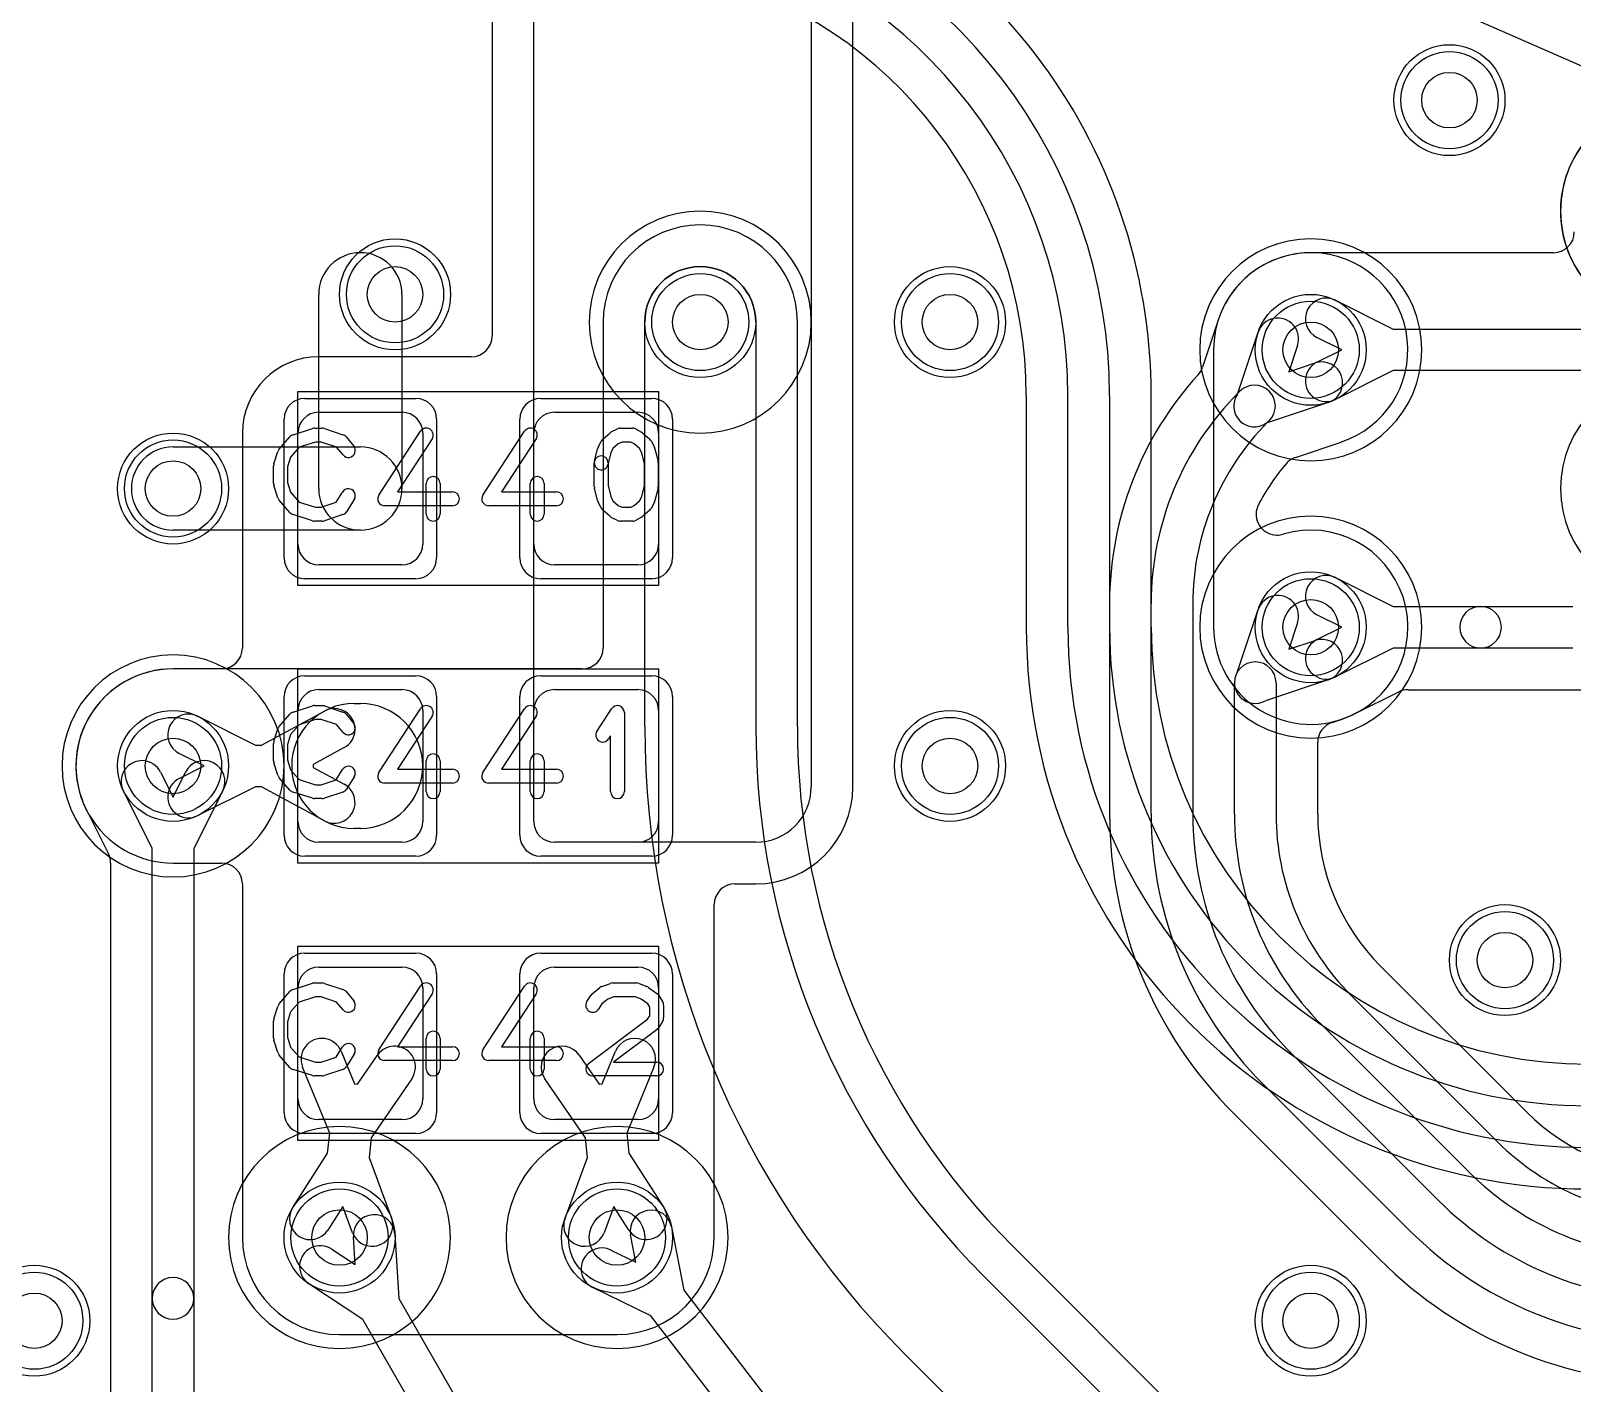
# Model space of a CAD drawing. Extents: x -1.5 to 30.7, y -0.5 to 30.
# Drawn here: x 9.39 to 14.94, y 6.27 to 11.15 of the extents above; entities that cross this region are included whole.
import ezdxf

# ---------------------------------------------------------------- set-up
doc = ezdxf.new("R2010")
doc.units = 0
for name, color, linetype in [('Hole', 1, 'CONTINUOUS'), ('L1', 3, 'CONTINUOUS'), ('L2', 3, 'CONTINUOUS'), ('L3', 3, 'CONTINUOUS'), ('L4', 3, 'CONTINUOUS'), ('MetalMask-A', 176, 'CONTINUOUS'), ('PartsArea-A', 111, 'CONTINUOUS'), ('PartsSilk-A', 221, 'CONTINUOUS'), ('Resist-A', 2, 'CONTINUOUS'), ('Resist-B', 2, 'CONTINUOUS')]:
    doc.layers.add(name, color=color, linetype=linetype)

msp = doc.modelspace()

# ---------------------------------------------------------------- linework, layer by layer
at = {"layer": 'Hole'}
for centre in [(14.5, 10.9), (10.7, 10.2), (11.8, 10.1), (12.7, 10.1), (14, 10), (9.9, 9.5), (14, 9), (9.9, 8.5), (12.7, 8.5), (14.7, 7.8), (10.5, 6.8), (11.5, 6.8), (9.4, 6.5), (14, 6.5)]:
    msp.add_circle(centre, 0.1, dxfattribs=at)
at = {"layer": 'L1'}
for p, q in [((11.2, 8.29997), (11.2, 12.3)), ((11.04996, 11.54996), (11.04996, 10.05004)), ((12.2, 11.55), (12.2, 8.425)), ((12.35004, 8.425), (12.35004, 11.54996)), ((14.87497, 10.35004), (14, 10.35004)), ((10.425, 9.5), (10.425, 10.2)), ((10.725, 10.2), (10.725, 9.5)), ((14.08929, 10.17896), (14.29766, 10.075)), ((14.29766, 10.075), (15.72114, 10.075)), ((13.64996, 10), (13.64996, 9)), ((14.112, 10), (14.02233, 10.04474)), ((14.02233, 9.95526), (14.112, 10)), ((10.97496, 9.97504), (10.425, 9.97504)), ((14.29766, 9.925), (14.08929, 9.82104)), ((15.72114, 9.925), (14.29766, 9.925)), ((10.425, 9.775), (10.725, 9.775)), ((11.275, 9.775), (11.575, 9.775)), ((10.14996, 9.7), (10.14996, 8.92505)), ((10.35, 9.3), (10.35, 9.7)), ((10.8, 9.7), (10.8, 9.3)), ((11.2, 9.3), (11.2, 9.7)), ((11.65, 9.7), (11.65, 9.3)), ((9.9, 9.65), (10.575, 9.65)), ((10.575, 9.35), (9.9, 9.35)), ((10.725, 9.225), (10.425, 9.225)), ((11.575, 9.225), (11.275, 9.225)), ((14.08929, 9.17896), (14.29766, 9.075)), ((14.29766, 9.075), (14.61217, 9.075)), ((14.61217, 9.075), (14.94435, 9.075)), ((14.112, 9), (14.02233, 9.04474)), ((14.02233, 8.95526), (14.112, 9)), ((14.29766, 8.925), (14.08929, 8.82104)), ((14.61217, 8.925), (14.29766, 8.925)), ((14.94435, 8.925), (14.61217, 8.925)), ((10.07496, 8.85005), (9.9, 8.85005)), ((10.425, 8.775), (10.725, 8.775)), ((10.5525, 8.725), (10.575, 8.725)), ((11.275, 8.775), (11.575, 8.775)), ((14.15732, 8.6873), (14.31718, 8.76707)), ((14.35068, 8.77496), (15.27496, 8.77496)), ((9.98929, 8.67896), (10.19766, 8.575)), ((10.2185, 8.575), (10.44536, 8.69785)), ((10.35, 8.3), (10.35, 8.7)), ((10.8, 8.7), (10.8, 8.3)), ((11.2, 8.3), (11.2, 8.7)), ((11.65, 8.7), (11.65, 8.3)), ((10.19766, 8.575), (10.2185, 8.575)), ((10.51678, 8.56595), (10.40525, 8.50555)), ((10.012, 8.5), (9.92233, 8.54474)), ((9.92233, 8.45526), (10.012, 8.5)), ((10.40525, 8.50555), (10.40525, 8.49445)), ((10.40525, 8.49445), (10.51678, 8.43405)), ((10.19766, 8.425), (9.98929, 8.32104)), ((10.2185, 8.425), (10.19766, 8.425)), ((10.44536, 8.30215), (10.2185, 8.425)), ((10.725, 8.225), (10.425, 8.225)), ((10.575, 8.275), (10.5525, 8.275)), ((12, 8.225), (11.27497, 8.225)), ((11.575, 8.225), (11.275, 8.225)), ((9.9, 8.14995), (10.07496, 8.14995)), ((10.14996, 8.07495), (10.14996, 6.8)), ((11.92502, 8.07496), (12, 8.07496)), ((11.85002, 6.8), (11.85002, 7.99996)), ((10.425, 7.775), (10.725, 7.775)), ((11.275, 7.775), (11.575, 7.775)), ((10.35, 7.3), (10.35, 7.7)), ((10.8, 7.7), (10.8, 7.3)), ((11.2, 7.3), (11.2, 7.7)), ((11.65, 7.7), (11.65, 7.3)), ((10.50562, 7.47151), (10.55379, 7.35418)), ((10.56483, 7.35299), (10.63677, 7.45746)), ((11.36323, 7.45746), (11.43517, 7.35299)), ((11.44621, 7.35418), (11.49438, 7.47151)), ((10.46485, 7.17588), (10.36686, 7.41455)), ((11.63314, 7.41455), (11.53515, 7.17588)), ((10.55379, 7.35418), (10.56483, 7.35299)), ((10.76031, 7.37238), (10.61399, 7.1599)), ((11.38601, 7.1599), (11.23969, 7.37238)), ((11.43517, 7.35299), (11.44621, 7.35418)), ((10.725, 7.225), (10.425, 7.225)), ((11.575, 7.225), (11.275, 7.225)), ((10.45714, 7.10396), (10.46485, 7.17588)), ((11.53515, 7.17588), (11.54286, 7.10396)), ((10.61399, 7.1599), (10.60628, 7.088)), ((11.39372, 7.088), (11.38601, 7.1599)), ((10.33157, 6.90785), (10.45714, 7.10396)), ((10.60628, 7.088), (10.68746, 6.86971)), ((11.31254, 6.86971), (11.39372, 7.088)), ((11.54286, 7.10396), (11.66843, 6.90785)), ((10.51193, 6.91136), (10.45789, 6.82697)), ((10.54686, 6.81743), (10.51193, 6.91136)), ((11.48807, 6.91136), (11.45314, 6.81743)), ((11.54211, 6.82697), (11.48807, 6.91136)), ((10.5, 6.44996), (11.49999, 6.44996))]:
    msp.add_line(p, q, dxfattribs=at)
for centre in [(14.5, 10.9), (10.7, 10.2), (11.8, 10.1), (12.7, 10.1), (14, 10), (9.9, 9.5), (14, 9), (9.9, 8.5), (12.7, 8.5), (14.7, 7.8), (10.5, 6.8), (11.5, 6.8), (9.4, 6.5), (14, 6.5)]:
    msp.add_circle(centre, 0.2, dxfattribs=at)
for centre, radius, start, end in [((14.87497, 10.42504), 0.075, -90, 0), ((10.575, 10.2), 0.15, 0, 180), ((14, 10), 0.35004, 90, 180), ((14.05581, 10.11185), 0.075, 63.4862, -116.51596), ((10.97496, 10.05004), 0.075, -90, 0), ((10.425, 9.7), 0.27504, 90, 180), ((14.05581, 9.88815), 0.075, 116.5138, -63.48404), ((10.425, 9.7), 0.075, 90, 180), ((10.725, 9.7), 0.075, 0, 90), ((11.275, 9.7), 0.075, 90, 180), ((11.575, 9.7), 0.075, 0, 90), ((9.9, 9.5), 0.15, 90, -90), ((10.575, 9.5), 0.15, -90, 90), ((10.575, 9.5), 0.15, 180, 0), ((10.425, 9.3), 0.075, 180, -90), ((10.725, 9.3), 0.075, -90, 0), ((11.275, 9.3), 0.075, 180, -90), ((11.575, 9.3), 0.075, -90, 0), ((14.05581, 9.11185), 0.075, 63.4862, -116.51596), ((14.61217, 9), 0.075, 90, -90), ((14.61217, 9), 0.075, -90, 90), ((14, 9), 0.35004, 180, -63.77681), ((14.05581, 8.88815), 0.075, 116.5138, -63.48404), ((10.07496, 8.92505), 0.075, -90, 0), ((9.89999, 8.5), 0.35005, 89.99836, -89.99836), ((10.5525, 8.5), 0.225, 90, -90), ((10.425, 8.7), 0.075, 90, 180), ((10.575, 8.5), 0.225, -90, 90), ((10.725, 8.7), 0.075, 0, 90), ((11.275, 8.7), 0.075, 90, 180), ((11.575, 8.7), 0.075, 0, 90), ((14.35067, 8.69996), 0.075, 89.99236, 116.52064), ((9.95581, 8.61185), 0.075, 63.4862, -116.51596), ((10.48107, 8.6319), 0.075, -61.56575, 118.43679), ((14.188, 8.6188), 0.075, 115.45119, 116.38398), ((14.19009, 8.61983), 0.075, 116.79395, 117.23125), ((14.19028, 8.61993), 0.075, 116.06966, 116.95795), ((9.95581, 8.38815), 0.075, 116.5138, -63.48404), ((10.48107, 8.3681), 0.075, -118.43425, 61.56321), ((12, 8.425), 0.2, -90, 0), ((12, 8.425), 0.35004, -90, 0), ((10.425, 8.3), 0.075, 180, -90), ((10.725, 8.3), 0.075, -90, 0), ((11.275, 8.3), 0.075, 180, -90), ((11.27497, 8.29997), 0.07497, 180, -90), ((11.575, 8.3), 0.075, -90, 0), ((10.07496, 8.07495), 0.075, 0, 90), ((11.92502, 7.99996), 0.075, 90, 180), ((10.425, 7.7), 0.075, 90, 180), ((10.725, 7.7), 0.075, 0, 90), ((11.275, 7.7), 0.075, 90, 180), ((11.575, 7.7), 0.075, 0, 90), ((10.43624, 7.44303), 0.075, 22.3178, -157.67927), ((11.56376, 7.44303), 0.075, -22.3178, 157.67927), ((10.69854, 7.41492), 0.075, -34.55456, 145.44705), ((11.30146, 7.41492), 0.075, 34.55456, -145.44705), ((10.425, 7.3), 0.075, 180, -90), ((10.725, 7.3), 0.075, -90, 0), ((11.275, 7.3), 0.075, 180, -90), ((11.575, 7.3), 0.075, -90, 0), ((10.39473, 6.86741), 0.075, 147.36943, -32.63203), ((11.60527, 6.86741), 0.075, -147.36943, 32.63203), ((10.61716, 6.84357), 0.075, -159.6031, 20.39946), ((11.38284, 6.84357), 0.075, 159.6031, -20.39946), ((10.5, 6.8), 0.35004, 180, -90), ((11.49998, 6.8), 0.35004, -89.99836, 0)]:
    msp.add_arc(centre, radius, start, end, dxfattribs=at)
at = {"layer": 'L2'}
for p, q in [((11.65929, 12.47949), (15.08493, 10.97555)), ((12.97496, 9.83458), (12.97496, 9)), ((13.125, 9), (13.125, 9.83458)), ((13.275, 9.83458), (13.275, 9)), ((13.42504, 9), (13.42504, 9.83458))]:
    msp.add_line(p, q, dxfattribs=at)
for centre in [(14.5, 10.9), (10.7, 10.2), (12.7, 10.1), (9.9, 9.5), (12.7, 8.5), (14.7, 7.8), (9.4, 6.5), (14, 6.5)]:
    msp.add_circle(centre, 0.2, dxfattribs=at)
for centre, radius, start, end in [((11.4, 9.83458), 2.02504, 0, 75.00025), ((11.4, 9.83458), 1.875, 0, 75.00016), ((11.4, 9.83458), 1.725, 0, 75.00007), ((11.39999, 9.83458), 1.57497, 0, 74.99969), ((15.29999, 10.50001), 0.40004, 121.15805, 17.79678), ((11.8, 10.1), 0.40004, 90, -90), ((11.8, 10.1), 0.40004, -90, 90), ((14, 10), 0.40004, 90, -90), ((14, 10), 0.40004, -90, 90), ((15.3, 9.5), 0.40004, 90, -90), ((14, 9), 0.40004, 90, -90), ((14, 9), 0.40004, -90, 90), ((15, 9), 2.02504, 180, -90), ((15, 9), 1.875, 180, -90), ((15, 9), 1.725, 180, -90), ((15, 9), 1.57496, 180, -90), ((9.9, 8.5), 0.40004, 90, -90), ((9.9, 8.5), 0.40004, -90, 90), ((10.5, 6.8), 0.40004, 90, -90), ((10.5, 6.8), 0.40004, -90, 90), ((11.5, 6.8), 0.40004, 90, -90), ((11.5, 6.8), 0.40004, -90, 90)]:
    msp.add_arc(centre, radius, start, end, dxfattribs=at)
at = {"layer": 'L3'}
for centre in [(14.5, 10.9), (10.7, 10.2), (12.7, 10.1), (9.9, 9.5), (12.7, 8.5), (14.7, 7.8), (9.4, 6.5), (14, 6.5)]:
    msp.add_circle(centre, 0.2, dxfattribs=at)
for centre, start, end in [((15.3, 10.5), 90, -90), ((11.8, 10.1), 90, -90), ((11.8, 10.1), -90, 90), ((14, 10), 90, -90), ((14, 10), -90, 90), ((15.3, 9.5), 90, -90), ((14, 9), 90, -90), ((14, 9), -90, 90), ((9.9, 8.5), 90, -90), ((9.9, 8.5), -90, 90), ((10.5, 6.8), 90, -90), ((10.5, 6.8), -90, 90), ((11.5, 6.8), 90, -90), ((11.5, 6.8), -90, 90)]:
    msp.add_arc(centre, 0.40004, start, end, dxfattribs=at)
at = {"layer": 'L4'}
for p, q in [((13.66769, 10.11), (13.61, 9.93741)), ((11.44996, 10.1), (11.44996, 8.92504)), ((11.6, 8.64264), (11.6, 10.1)), ((12, 10.1), (12, 8.64264)), ((12.15004, 8.64264), (12.15004, 10.1)), ((13.73559, 9.83985), (13.81032, 10.06341)), ((13.95258, 10.01585), (13.92081, 9.92081)), ((13.92081, 9.92081), (14.01585, 9.95258)), ((13.73985, 9.84592), (13.74442, 9.85048)), ((14.06341, 9.81032), (13.83985, 9.73559)), ((13.85048, 9.74442), (13.84592, 9.73986)), ((13.94478, 9.61246), (14.11017, 9.66775)), ((13.27496, 9.08579), (13.27496, 8.32632)), ((13.425, 8.32632), (13.425, 9.08579)), ((13.575, 9.08579), (13.575, 8.32632)), ((13.73445, 8.83644), (13.81032, 9.06341)), ((13.95258, 9.01585), (13.92081, 8.92081)), ((13.92081, 8.92081), (14.01585, 8.95258)), ((11.37496, 8.85004), (9.9, 8.85004)), ((13.725, 8.32637), (13.725, 8.8)), ((14.06341, 8.81032), (13.83644, 8.73445)), ((13.875, 8.8), (13.875, 8.32637)), ((14.07706, 8.65668), (14.11002, 8.6677)), ((14.02504, 8.32637), (14.02504, 8.58529)), ((9.85526, 8.47767), (9.9, 8.388)), ((9.9, 8.388), (9.94474, 8.47767)), ((9.825, 8.20234), (9.72104, 8.41071)), ((10.07896, 8.41071), (9.975, 8.20234)), ((9.58779, 8.34171), (9.66707, 8.1828)), ((9.825, 6.58071), (9.825, 8.20234)), ((9.975, 8.20234), (9.975, 6.58071)), ((9.67496, 8.14932), (9.67496, 5.00004)), ((14.7784, 7.25202), (14.25202, 7.77839)), ((14.14592, 7.6723), (14.67231, 7.14593)), ((14.56624, 7.03986), (14.03985, 7.56624)), ((13.93379, 7.46011), (14.46011, 6.93379)), ((14.35405, 6.82773), (13.82773, 7.35405)), ((13.72163, 7.24795), (14.24795, 6.72163)), ((11.69629, 6.83833), (11.74093, 6.60981)), ((10.55597, 6.70299), (10.54991, 6.80301)), ((10.69963, 6.81209), (10.71371, 6.57964)), ((11.56828, 6.71124), (11.54907, 6.80957)), ((10.47241, 6.7583), (10.55597, 6.70299)), ((11.47816, 6.75503), (11.56828, 6.71124)), ((14.65774, 5.0373), (12.9262, 6.76884)), ((10.58379, 6.50469), (10.38961, 6.63322)), ((11.62204, 6.51833), (11.4126, 6.62011)), ((12.8201, 6.66274), (13.7209, 5.76194)), ((9.825, 4.94142), (9.825, 6.58071)), ((9.975, 6.58071), (9.975, 4.94142)), ((10.71371, 6.57964), (11.68485, 4.89634)), ((11.74093, 6.60981), (13.09569, 4.84862)), ((11.55493, 4.82137), (10.58379, 6.50469)), ((12.97679, 4.75716), (11.62204, 6.51833)), ((13.43806, 5.4791), (12.53726, 6.3799))]:
    msp.add_line(p, q, dxfattribs=at)
for centre in [(14.5, 10.9), (10.7, 10.2), (11.8, 10.1), (12.7, 10.1), (14, 10), (9.9, 9.5), (14, 9), (9.9, 8.5), (12.7, 8.5), (14.7, 7.8), (10.5, 6.8), (11.5, 6.8), (9.4, 6.5), (14, 6.5)]:
    msp.add_circle(centre, 0.2, dxfattribs=at)
for centre, radius, start, end in [((11.8, 10.1), 0.35004, 0, 180), ((14, 10), 0.35004, -71.63079, 161.65512), ((11.8, 10.1), 0.2, 0, 180), ((13.59659, 10.13377), 0.07497, -18.4857, -18.34795), ((13.88145, 10.03963), 0.075, -18.48568, 161.51587), ((14.03963, 9.88145), 0.075, -71.51432, 108.48413), ((14.5, 9.08579), 1.22504, 137.69667, 180), ((13.5389, 9.96118), 0.07497, -42.72969, -18.4857), ((14.5, 9.08579), 1.075, 135.00075, 180), ((13.79745, 9.79745), 0.075, 145.57253, -55.57253), ((13.79745, 9.79745), 0.075, -45, 135), ((14.5, 9.08579), 0.925, 135.00044, 180), ((14.13394, 9.59665), 0.07497, 108.37211, 108.4857), ((13.96854, 9.54135), 0.07497, 108.47603, 140.10832), ((14.49998, 9.08571), 0.77499, 139.46061, 152.65728), ((13.87821, 9.40723), 0.07501, 165.96561, -90), ((13.87817, 9.40724), 0.07497, 152.65902, 165.96561), ((13.87821, 9.40719), 0.07497, -90, -72.50282), ((14.00002, 9.00002), 0.35004, -71.33212, 106.47489), ((13.88145, 9.03963), 0.075, -18.48568, 161.51587), ((14.03963, 8.88145), 0.075, -71.51432, 108.48413), ((11.37496, 8.92504), 0.075, -90, 0), ((9.89999, 8.5), 0.35004, 89.99836, -153.35882), ((13.8, 8.8), 0.075, 0, 180), ((13.8, 8.8), 0.075, 150.92981, -60.92981), ((14.13379, 8.5966), 0.07497, 108.34795, 108.4857), ((14, 9), 0.35004, -71.65149, -71.59818), ((14.13561, 8.59722), 0.07497, 108.30687, 109.56848), ((14.8, 8.64264), 3.2, 180, -135), ((14.8, 8.64264), 2.8, 180, -135), ((14.8, 8.64264), 2.64996, 180, -135), ((14.10004, 8.58529), 0.075, 108.43736, 180), ((14.10003, 8.58532), 0.07497, 107.8428, 108.43737), ((9.78815, 8.44419), 0.075, 26.5138, -153.48404), ((10.01185, 8.44419), 0.075, -26.5138, 153.48404), ((9.52071, 8.30824), 0.07497, 26.5172, 27.65887), ((14.80001, 8.32632), 1.52505, 180, -135.00027), ((14.8, 8.32632), 1.375, 180, -135), ((14.8, 8.32632), 1.225, 180, -135), ((14.8, 8.32637), 1.075, 180, -135.00075), ((14.8, 8.32637), 0.925, 180, -135.00044), ((14.80001, 8.32637), 0.77497, 180, -135.00052), ((9.59999, 8.14933), 0.07497, -0.00764, 26.5172), ((15.32638, 7.80001), 0.77497, -134.99948, -90.00074), ((15.32638, 7.8), 0.925, -135, -90.00062), ((15.32638, 7.8), 1.075, -135, -90.00053), ((11.62268, 6.82395), 0.075, 11.05374, -168.94707), ((15.32632, 7.8), 1.225, -135, -90), ((10.62477, 6.80755), 0.075, 3.47054, -176.53308), ((15.32632, 7.8), 1.375, -135, -90), ((10.43101, 6.69576), 0.075, 56.49638, -123.50105), ((11.44538, 6.68757), 0.075, 64.08407, -115.91762), ((15.32632, 7.80001), 1.52505, -134.99973, -90), ((9.9, 6.58071), 0.075, 0, 180), ((9.9, 6.58071), 0.075, 180, 0)]:
    msp.add_arc(centre, radius, start, end, dxfattribs=at)
at = {"layer": 'MetalMask-A'}
for p, q in [((10.425, 9.775), (10.725, 9.775)), ((11.275, 9.775), (11.575, 9.775)), ((10.35, 9.3), (10.35, 9.7)), ((10.8, 9.7), (10.8, 9.3)), ((11.2, 9.3), (11.2, 9.7)), ((11.65, 9.7), (11.65, 9.3)), ((10.725, 9.225), (10.425, 9.225)), ((11.575, 9.225), (11.275, 9.225)), ((10.425, 8.775), (10.725, 8.775)), ((11.275, 8.775), (11.575, 8.775)), ((10.35, 8.3), (10.35, 8.7)), ((10.8, 8.7), (10.8, 8.3)), ((11.2, 8.3), (11.2, 8.7)), ((11.65, 8.7), (11.65, 8.3)), ((10.725, 8.225), (10.425, 8.225)), ((11.575, 8.225), (11.275, 8.225)), ((10.425, 7.775), (10.725, 7.775)), ((11.275, 7.775), (11.575, 7.775)), ((10.35, 7.3), (10.35, 7.7)), ((10.8, 7.7), (10.8, 7.3)), ((11.2, 7.3), (11.2, 7.7)), ((11.65, 7.7), (11.65, 7.3)), ((10.725, 7.225), (10.425, 7.225)), ((11.575, 7.225), (11.275, 7.225))]:
    msp.add_line(p, q, dxfattribs=at)
for centre, start, end in [((10.425, 9.7), 90, 180), ((10.725, 9.7), 0, 90), ((11.275, 9.7), 90, 180), ((11.575, 9.7), 0, 90), ((10.425, 9.3), 180, -90), ((10.725, 9.3), -90, 0), ((11.275, 9.3), 180, -90), ((11.575, 9.3), -90, 0), ((10.425, 8.7), 90, 180), ((10.725, 8.7), 0, 90), ((11.275, 8.7), 90, 180), ((11.575, 8.7), 0, 90), ((10.425, 8.3), 180, -90), ((10.725, 8.3), -90, 0), ((11.275, 8.3), 180, -90), ((11.575, 8.3), -90, 0), ((10.425, 7.7), 90, 180), ((10.725, 7.7), 0, 90), ((11.275, 7.7), 90, 180), ((11.575, 7.7), 0, 90), ((10.425, 7.3), 180, -90), ((10.725, 7.3), -90, 0), ((11.275, 7.3), 180, -90), ((11.575, 7.3), -90, 0)]:
    msp.add_arc(centre, 0.075, start, end, dxfattribs=at)
at = {"layer": 'PartsArea-A'}
for p, q in [((10.35, 9.85), (11.65, 9.85)), ((10.35, 9.15), (10.35, 9.85)), ((11.65, 9.85), (11.65, 9.15)), ((11.65, 9.15), (10.35, 9.15)), ((10.35, 8.85), (11.65, 8.85)), ((10.35, 8.15), (10.35, 8.85)), ((11.65, 8.85), (11.65, 8.15)), ((11.65, 8.15), (10.35, 8.15)), ((10.35, 7.85), (11.65, 7.85)), ((10.35, 7.15), (10.35, 7.85)), ((11.65, 7.85), (11.65, 7.15)), ((11.65, 7.15), (10.35, 7.15))]:
    msp.add_line(p, q, dxfattribs=at)
at = {"layer": 'PartsSilk-A'}
for p, q in [((10.28258, 9.64239), (10.32147, 9.68683)), ((10.33266, 9.69418), (10.4021, 9.7164)), ((10.41362, 9.66759), (10.35452, 9.64868)), ((10.40972, 9.71759), (10.4375, 9.71759)), ((10.43344, 9.66759), (10.41362, 9.66759)), ((10.48952, 9.6489), (10.43344, 9.66759)), ((10.4454, 9.71631), (10.51207, 9.69409)), ((10.52338, 9.68637), (10.55115, 9.65304)), ((10.64157, 9.47663), (10.79157, 9.70626)), ((10.83343, 9.67892), (10.70869, 9.48796)), ((11.01657, 9.47663), (11.16657, 9.70626)), ((11.20843, 9.67892), (11.08369, 9.48796)), ((11.43181, 9.64822), (11.44292, 9.67044)), ((11.44867, 9.67795), (11.47367, 9.70017)), ((11.4791, 9.70384), (11.50132, 9.71495)), ((11.5184, 9.66759), (11.50442, 9.6606)), ((11.5125, 9.71759), (11.55694, 9.71759)), ((11.5503, 9.66759), (11.5184, 9.66759)), ((11.56173, 9.66106), (11.5503, 9.66759)), ((11.56934, 9.7143), (11.58879, 9.70319)), ((11.593, 9.70017), (11.618, 9.67795)), ((11.62375, 9.67044), (11.63486, 9.64822)), ((10.26364, 9.58894), (10.27753, 9.63339)), ((10.32368, 9.61344), (10.3125, 9.57766)), ((10.35452, 9.64868), (10.32368, 9.61344)), ((10.51273, 9.62104), (10.48952, 9.6489)), ((11.41881, 9.59865), (11.42992, 9.6431)), ((11.47776, 9.62831), (11.46731, 9.58653)), ((11.48549, 9.64377), (11.47776, 9.62831)), ((11.50442, 9.6606), (11.48549, 9.64377)), ((11.58118, 9.64377), (11.56173, 9.66106)), ((11.58891, 9.62831), (11.58118, 9.64377)), ((11.59861, 9.58951), (11.58891, 9.62831)), ((11.63675, 9.6431), (11.64786, 9.59865)), ((10.2625, 9.51852), (10.2625, 9.58148)), ((10.3125, 9.57766), (10.3125, 9.52234)), ((11.41806, 9.50741), (11.41806, 9.59259)), ((11.46806, 9.59259), (11.46806, 9.51049)), ((11.59861, 9.51049), (11.59861, 9.58951)), ((11.64861, 9.59259), (11.64861, 9.50741)), ((10.27753, 9.46661), (10.26364, 9.51106)), ((10.3125, 9.52234), (10.32368, 9.48656)), ((10.8125, 9.40741), (10.8125, 9.51852)), ((10.8625, 9.51852), (10.8625, 9.40741)), ((11.1875, 9.40741), (11.1875, 9.51852)), ((11.2375, 9.51852), (11.2375, 9.40741)), ((11.42992, 9.4569), (11.41881, 9.50135)), ((11.46806, 9.51049), (11.47776, 9.47169)), ((11.58891, 9.47169), (11.59861, 9.51049)), ((11.64786, 9.50135), (11.63675, 9.4569)), ((10.32147, 9.41317), (10.28258, 9.45761)), ((10.32368, 9.48656), (10.35452, 9.45132)), ((10.35452, 9.45132), (10.41362, 9.43241)), ((10.43344, 9.43241), (10.48773, 9.4505)), ((10.48773, 9.4505), (10.51074, 9.48732)), ((10.55314, 9.46082), (10.52537, 9.41638)), ((10.70869, 9.48796), (10.90694, 9.48796)), ((11.08369, 9.48796), (11.28194, 9.48796)), ((11.44292, 9.42956), (11.43181, 9.45178)), ((11.47776, 9.47169), (11.48549, 9.45623)), ((11.48549, 9.45623), (11.50442, 9.4394)), ((11.56173, 9.43894), (11.58118, 9.45623)), ((11.58118, 9.45623), (11.58891, 9.47169)), ((11.63486, 9.45178), (11.62375, 9.42956)), ((10.4021, 9.3836), (10.33266, 9.40582)), ((10.41362, 9.43241), (10.43344, 9.43241)), ((10.51207, 9.40591), (10.4454, 9.38369)), ((10.90694, 9.43796), (10.6625, 9.43796)), ((11.28194, 9.43796), (11.0375, 9.43796)), ((11.47367, 9.39983), (11.44867, 9.42205)), ((11.50132, 9.38505), (11.4791, 9.39616)), ((11.50442, 9.4394), (11.5184, 9.43241)), ((11.5184, 9.43241), (11.5503, 9.43241)), ((11.5503, 9.43241), (11.56173, 9.43894)), ((11.58879, 9.39681), (11.56934, 9.3857)), ((11.618, 9.42205), (11.593, 9.39983)), ((10.4375, 9.38241), (10.40972, 9.38241)), ((11.55694, 9.38241), (11.5125, 9.38241)), ((10.28258, 8.64239), (10.32147, 8.68683)), ((10.33266, 8.69418), (10.4021, 8.7164)), ((10.41362, 8.66759), (10.35452, 8.64868)), ((10.40972, 8.71759), (10.4375, 8.71759)), ((10.43344, 8.66759), (10.41362, 8.66759)), ((10.48952, 8.6489), (10.43344, 8.66759)), ((10.4454, 8.71631), (10.51207, 8.69409)), ((10.52338, 8.68637), (10.55115, 8.65304)), ((10.64157, 8.47663), (10.79157, 8.70626)), ((10.83343, 8.67892), (10.70869, 8.48796)), ((11.01657, 8.47663), (11.16657, 8.70626)), ((11.20843, 8.67892), (11.08369, 8.48796)), ((11.42763, 8.6247), (11.48041, 8.70618)), ((11.52639, 8.69259), (11.52639, 8.40741)), ((10.26364, 8.58894), (10.27753, 8.63339)), ((10.32368, 8.61344), (10.3125, 8.57766)), ((10.35452, 8.64868), (10.32368, 8.61344)), ((10.51273, 8.62104), (10.48952, 8.6489)), ((10.2625, 8.51852), (10.2625, 8.58148)), ((10.3125, 8.57766), (10.3125, 8.52234)), ((11.47639, 8.60801), (11.46959, 8.59752)), ((11.47639, 8.40741), (11.47639, 8.60801)), ((10.27753, 8.46661), (10.26364, 8.51106)), ((10.3125, 8.52234), (10.32368, 8.48656)), ((10.8125, 8.40741), (10.8125, 8.51852)), ((10.8625, 8.51852), (10.8625, 8.40741)), ((11.1875, 8.40741), (11.1875, 8.51852)), ((11.2375, 8.51852), (11.2375, 8.40741)), ((10.32147, 8.41317), (10.28258, 8.45761)), ((10.32368, 8.48656), (10.35452, 8.45132)), ((10.35452, 8.45132), (10.41362, 8.43241)), ((10.43344, 8.43241), (10.48773, 8.4505)), ((10.48773, 8.4505), (10.51074, 8.48732)), ((10.55314, 8.46082), (10.52537, 8.41638)), ((10.70869, 8.48796), (10.90694, 8.48796)), ((11.08369, 8.48796), (11.28194, 8.48796)), ((10.4021, 8.3836), (10.33266, 8.40582)), ((10.41362, 8.43241), (10.43344, 8.43241)), ((10.51207, 8.40591), (10.4454, 8.38369)), ((10.90694, 8.43796), (10.6625, 8.43796)), ((11.28194, 8.43796), (11.0375, 8.43796)), ((10.4375, 8.38241), (10.40972, 8.38241)), ((10.28258, 7.64239), (10.32147, 7.68683)), ((10.33266, 7.69418), (10.4021, 7.7164)), ((10.41362, 7.66759), (10.35452, 7.64868)), ((10.40972, 7.71759), (10.4375, 7.71759)), ((10.43344, 7.66759), (10.41362, 7.66759)), ((10.48952, 7.6489), (10.43344, 7.66759)), ((10.4454, 7.71631), (10.51207, 7.69409)), ((10.52338, 7.68637), (10.55115, 7.65304)), ((10.64157, 7.47663), (10.79157, 7.70626)), ((10.83343, 7.67892), (10.70869, 7.48796)), ((11.01657, 7.47663), (11.16657, 7.70626)), ((11.20843, 7.67892), (11.08369, 7.48796)), ((11.3913, 7.65029), (11.40519, 7.67251)), ((11.41077, 7.67878), (11.43855, 7.701)), ((11.44563, 7.70497), (11.47618, 7.71608)), ((11.48912, 7.66759), (11.46658, 7.65939)), ((11.48472, 7.71759), (11.57083, 7.71759)), ((11.56602, 7.66759), (11.48912, 7.66759)), ((11.58643, 7.65943), (11.56602, 7.66759)), ((11.58011, 7.7158), (11.60789, 7.70469)), ((11.61331, 7.7017), (11.64387, 7.67948)), ((11.65037, 7.67251), (11.66426, 7.65029)), ((10.26364, 7.58894), (10.27753, 7.63339)), ((10.32368, 7.61344), (10.3125, 7.57766)), ((10.35452, 7.64868), (10.32368, 7.61344)), ((10.51273, 7.62104), (10.48952, 7.6489)), ((11.44533, 7.6424), (11.4337, 7.62379)), ((11.46658, 7.65939), (11.44533, 7.6424)), ((11.61054, 7.64189), (11.58643, 7.65943)), ((11.61806, 7.62987), (11.61054, 7.64189)), ((11.61806, 7.59976), (11.61806, 7.62987)), ((11.66806, 7.63704), (11.66806, 7.59259)), ((10.2625, 7.51852), (10.2625, 7.58148)), ((10.3125, 7.57766), (10.3125, 7.52234)), ((11.39747, 7.42739), (11.61043, 7.58756)), ((11.61043, 7.58756), (11.61806, 7.59976)), ((11.66426, 7.57934), (11.65037, 7.55712)), ((10.27753, 7.46661), (10.26364, 7.51106)), ((10.3125, 7.52234), (10.32368, 7.48656)), ((10.8125, 7.40741), (10.8125, 7.51852)), ((10.8625, 7.51852), (10.8625, 7.40741)), ((11.1875, 7.40741), (11.1875, 7.51852)), ((11.2375, 7.51852), (11.2375, 7.40741)), ((11.6442, 7.55039), (11.48733, 7.43241)), ((10.32147, 7.41317), (10.28258, 7.45761)), ((10.32368, 7.48656), (10.35452, 7.45132)), ((10.35452, 7.45132), (10.41362, 7.43241)), ((10.43344, 7.43241), (10.48773, 7.4505)), ((10.48773, 7.4505), (10.51074, 7.48732)), ((10.55314, 7.46082), (10.52537, 7.41638)), ((10.70869, 7.48796), (10.90694, 7.48796)), ((11.08369, 7.48796), (11.28194, 7.48796)), ((10.4021, 7.3836), (10.33266, 7.40582)), ((10.41362, 7.43241), (10.43344, 7.43241)), ((10.51207, 7.40591), (10.4454, 7.38369)), ((10.90694, 7.43796), (10.6625, 7.43796)), ((11.28194, 7.43796), (11.0375, 7.43796)), ((11.48733, 7.43241), (11.64306, 7.43241)), ((10.4375, 7.38241), (10.40972, 7.38241)), ((11.64306, 7.38241), (11.4125, 7.38241))]:
    msp.add_line(p, q, dxfattribs=at)
for centre, start, end in [((10.34028, 9.67037), 107.74642, 138.81192), ((10.40972, 9.69259), 90, 107.74642), ((10.4375, 9.69259), 71.57954, 90), ((10.50417, 9.67037), 39.7909, 71.57954), ((10.8125, 9.69259), -33.14974, 146.84644), ((11.1875, 9.69259), -33.14974, 146.84644), ((11.46528, 9.65926), 131.62783, 153.43495), ((11.49028, 9.68148), 116.56505, 131.62783), ((11.5125, 9.69259), 90, 116.56505), ((11.55694, 9.69259), 60.26649, 90), ((11.57639, 9.68148), 48.37217, 60.26649), ((11.60139, 9.65926), 26.56505, 48.37217), ((10.30139, 9.62593), 138.81192, 162.63777), ((10.53194, 9.63704), -140.2091, 39.8005), ((11.44306, 9.59259), 0, 180), ((11.45417, 9.63704), 153.43495, 165.96932), ((11.6125, 9.63704), 14.03068, 26.56505), ((10.2875, 9.58148), 162.63777, 180), ((11.44306, 9.59259), 165.96932, -14.03321), ((11.62361, 9.59259), 0, 14.03068), ((10.2875, 9.51852), 180, -162.63777), ((10.53194, 9.47407), -32.00538, 147.99925), ((10.8375, 9.51852), 0, 180), ((11.2125, 9.51852), 0, 180), ((11.44306, 9.50741), 180, -165.96932), ((11.62361, 9.50741), -14.03068, 0), ((10.30139, 9.47407), -162.63777, -138.81192), ((10.6625, 9.46296), 146.85026, -90), ((10.90694, 9.46296), -90, 90), ((11.0375, 9.46296), 146.85026, -90), ((11.28194, 9.46296), -90, 90), ((11.45417, 9.46296), -165.96932, -153.43495), ((11.6125, 9.46296), -26.56505, -14.03068), ((10.34028, 9.42963), -138.81192, -107.74642), ((10.50417, 9.42963), -71.57954, -32.00538), ((10.8375, 9.40741), 180, 0), ((11.2125, 9.40741), 180, 0), ((11.46528, 9.44074), -153.43495, -131.62783), ((11.49028, 9.41852), -131.62783, -116.56505), ((11.57639, 9.41852), -60.26649, -48.37217), ((11.60139, 9.44074), -48.37217, -26.56505), ((10.40972, 9.40741), -107.74642, -90), ((10.4375, 9.40741), -90, -71.57954), ((11.5125, 9.40741), -116.56505, -90), ((11.55694, 9.40741), -90, -60.26649), ((10.34028, 8.67037), 107.74642, 138.81192), ((10.40972, 8.69259), 90, 107.74642), ((10.4375, 8.69259), 71.57954, 90), ((10.50417, 8.67037), 39.7909, 71.57954), ((10.8125, 8.69259), -33.14974, 146.84644), ((11.1875, 8.69259), -33.14974, 146.84644), ((11.50139, 8.69259), 0, 147.06619), ((10.30139, 8.62593), 138.81192, 162.63777), ((10.53194, 8.63704), -140.2091, 39.8005), ((11.44861, 8.61111), 147.06646, -32.93381), ((10.2875, 8.58148), 162.63777, 180), ((10.2875, 8.51852), 180, -162.63777), ((10.53194, 8.47407), -32.00538, 147.99925), ((10.8375, 8.51852), 0, 180), ((11.2125, 8.51852), 0, 180), ((10.30139, 8.47407), -162.63777, -138.81192), ((10.6625, 8.46296), 146.85026, -90), ((10.90694, 8.46296), -90, 90), ((11.0375, 8.46296), 146.85026, -90), ((11.28194, 8.46296), -90, 90), ((10.34028, 8.42963), -138.81192, -107.74642), ((10.50417, 8.42963), -71.57954, -32.00538), ((10.8375, 8.40741), 180, 0), ((11.2125, 8.40741), 180, 0), ((11.50139, 8.40741), 180, 0), ((10.40972, 8.40741), -107.74642, -90), ((10.4375, 8.40741), -90, -71.57954), ((10.34028, 7.67037), 107.74642, 138.81192), ((10.40972, 7.69259), 90, 107.74642), ((10.4375, 7.69259), 71.57954, 90), ((10.50417, 7.67037), 39.7909, 71.57954), ((10.8125, 7.69259), -33.14974, 146.84644), ((11.1875, 7.69259), -33.14974, 146.84644), ((11.42639, 7.65926), 128.66697, 147.98998), ((11.45417, 7.68148), 109.97919, 128.65478), ((11.48472, 7.69259), 90, 109.98461), ((11.57083, 7.69259), 68.2071, 90), ((11.59861, 7.68148), 53.98274, 68.20215), ((11.62917, 7.65926), 32.00538, 53.97932), ((10.30139, 7.62593), 138.81192, 162.63777), ((10.53194, 7.63704), -140.2091, 39.8005), ((11.4125, 7.63704), 147.99462, -32.01002), ((11.64306, 7.63704), 0, 32.01002), ((10.2875, 7.58148), 162.63777, 180), ((11.62917, 7.57037), -53.0476, -32.01002), ((11.64306, 7.59259), -32.00538, 0), ((10.2875, 7.51852), 180, -162.63777), ((10.53194, 7.47407), -32.00538, 147.99925), ((10.8375, 7.51852), 0, 180), ((11.2125, 7.51852), 0, 180), ((10.30139, 7.47407), -162.63777, -138.81192), ((10.6625, 7.46296), 146.85026, -90), ((10.90694, 7.46296), -90, 90), ((11.0375, 7.46296), 146.85026, -90), ((11.28194, 7.46296), -90, 90), ((10.34028, 7.42963), -138.81192, -107.74642), ((10.50417, 7.42963), -71.57954, -32.00538), ((10.8375, 7.40741), 180, 0), ((11.2125, 7.40741), 180, 0), ((11.4125, 7.40741), 126.9524, -90), ((11.64306, 7.40741), -90, 90), ((10.40972, 7.40741), -107.74642, -90), ((10.4375, 7.40741), -90, -71.57954)]:
    msp.add_arc(centre, 0.025, start, end, dxfattribs=at)
at = {"layer": 'Resist-A'}
for p, q in [((10.375, 9.825), (10.775, 9.825)), ((11.225, 9.825), (11.625, 9.825)), ((10.3, 9.25), (10.3, 9.75)), ((10.85, 9.75), (10.85, 9.25)), ((11.15, 9.25), (11.15, 9.75)), ((11.7, 9.75), (11.7, 9.25)), ((10.775, 9.175), (10.375, 9.175)), ((11.625, 9.175), (11.225, 9.175)), ((10.375, 8.825), (10.775, 8.825)), ((11.225, 8.825), (11.625, 8.825)), ((10.3, 8.25), (10.3, 8.75)), ((10.85, 8.75), (10.85, 8.25)), ((11.15, 8.25), (11.15, 8.75)), ((11.7, 8.75), (11.7, 8.25)), ((10.775, 8.175), (10.375, 8.175)), ((11.625, 8.175), (11.225, 8.175)), ((10.375, 7.825), (10.775, 7.825)), ((11.225, 7.825), (11.625, 7.825)), ((10.3, 7.25), (10.3, 7.75)), ((10.85, 7.75), (10.85, 7.25)), ((11.15, 7.25), (11.15, 7.75)), ((11.7, 7.75), (11.7, 7.25)), ((10.775, 7.175), (10.375, 7.175)), ((11.625, 7.175), (11.225, 7.175))]:
    msp.add_line(p, q, dxfattribs=at)
for centre in [(14.5, 10.9), (10.7, 10.2), (11.8, 10.1), (12.7, 10.1), (14, 10), (9.9, 9.5), (14, 9), (9.9, 8.5), (12.7, 8.5), (14.7, 7.8), (10.5, 6.8), (11.5, 6.8), (9.4, 6.5), (14, 6.5)]:
    msp.add_circle(centre, 0.175, dxfattribs=at)
for centre, start, end in [((10.375, 9.75), 90, 180), ((10.775, 9.75), 0, 90), ((11.225, 9.75), 90, 180), ((11.625, 9.75), 0, 90), ((10.375, 9.25), 180, -90), ((10.775, 9.25), -90, 0), ((11.225, 9.25), 180, -90), ((11.625, 9.25), -90, 0), ((10.375, 8.75), 90, 180), ((10.775, 8.75), 0, 90), ((11.225, 8.75), 90, 180), ((11.625, 8.75), 0, 90), ((10.375, 8.25), 180, -90), ((10.775, 8.25), -90, 0), ((11.225, 8.25), 180, -90), ((11.625, 8.25), -90, 0), ((10.375, 7.75), 90, 180), ((10.775, 7.75), 0, 90), ((11.225, 7.75), 90, 180), ((11.625, 7.75), 0, 90), ((10.375, 7.25), 180, -90), ((10.775, 7.25), -90, 0), ((11.225, 7.25), 180, -90), ((11.625, 7.25), -90, 0)]:
    msp.add_arc(centre, 0.075, start, end, dxfattribs=at)
at = {"layer": 'Resist-B'}
for centre in [(14.5, 10.9), (10.7, 10.2), (11.8, 10.1), (12.7, 10.1), (14, 10), (9.9, 9.5), (14, 9), (9.9, 8.5), (12.7, 8.5), (14.7, 7.8), (10.5, 6.8), (11.5, 6.8), (9.4, 6.5), (14, 6.5)]:
    msp.add_circle(centre, 0.175, dxfattribs=at)

doc.saveas('drawing.dxf')
